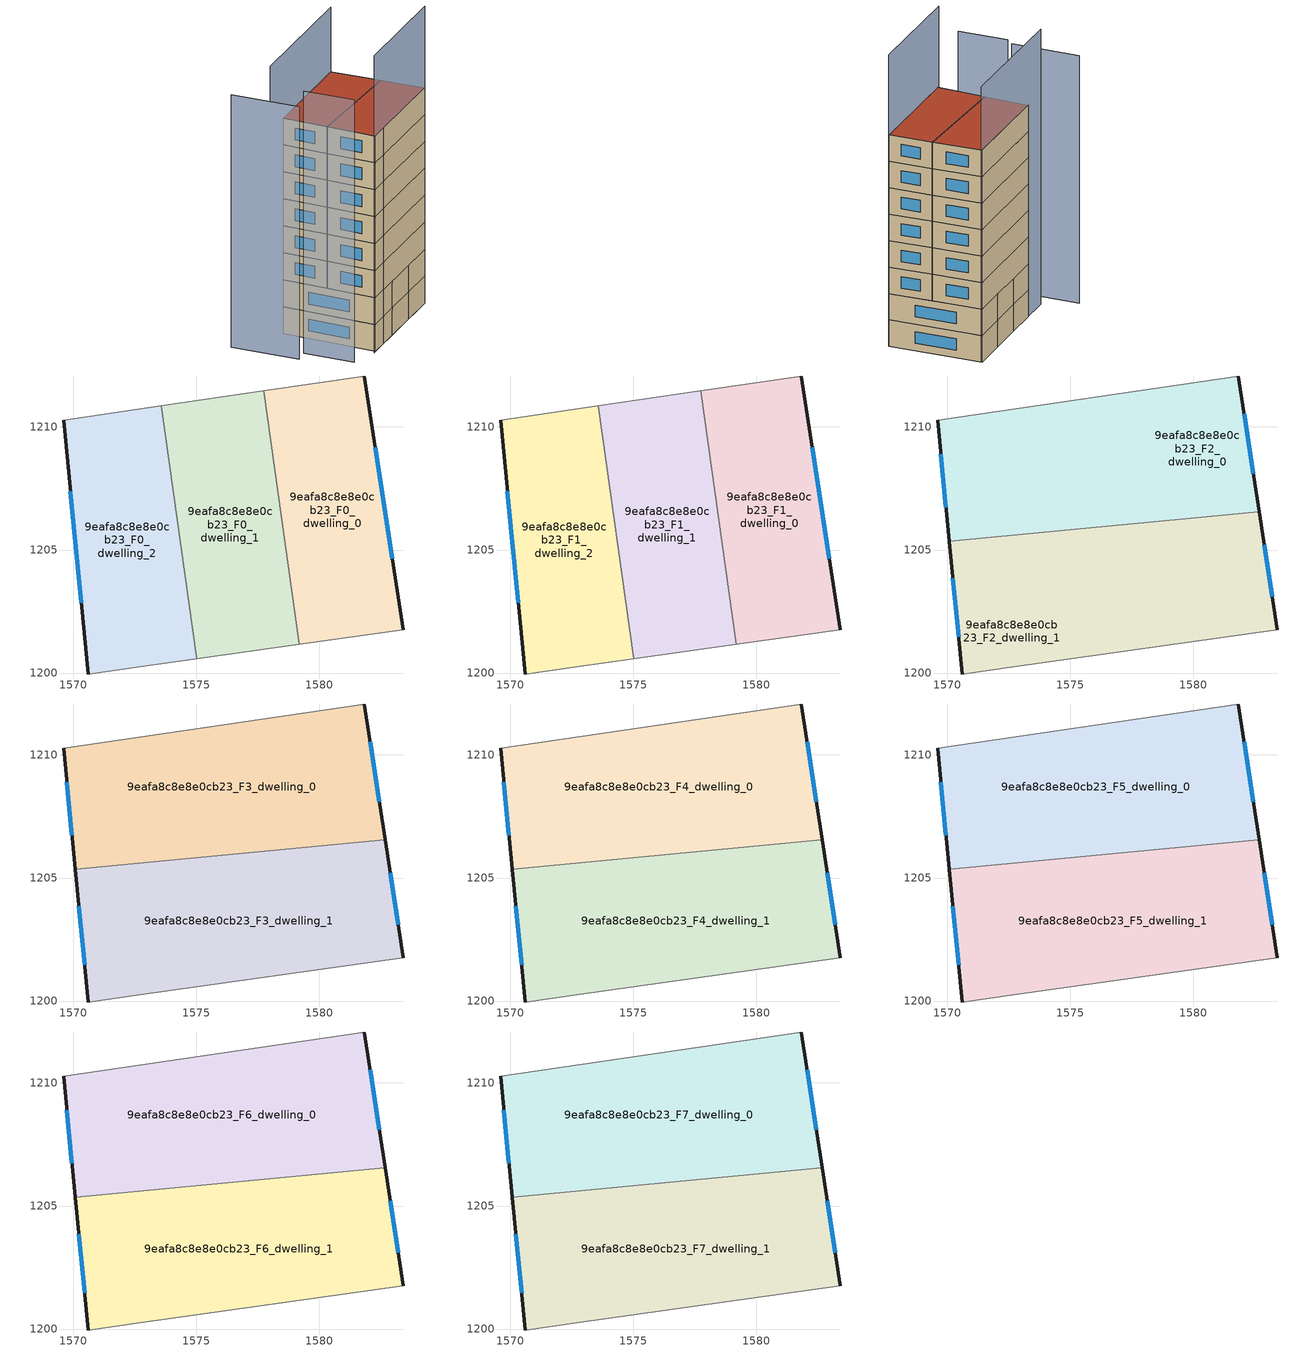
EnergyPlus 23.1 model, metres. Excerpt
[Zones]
9eafa8c8e8e0cb23_F0_dwelling_0
 floor ground (EU_floor_Construction): 1581.82,1212.07 1583.42,1201.76 1579.19,1201.17 1577.74,1211.47 z0
 wall outside (EU_wall_Construction): 1583.42,1201.76 1581.82,1212.07 z0:3
 wall adiabatic (EU_wall_Construction): 1581.82,1212.07 1577.74,1211.47 / 1579.19,1201.17 1583.42,1201.76 z0:3
 wall to 9eafa8c8e8e0cb23_F0_dwelling_1 (EU_wall_Construction): 1577.74,1211.47 1579.19,1201.17 z0:3
 window (EU_Window_Construction): 1582.97,1204.65 1582.27,1209.18 z0.84:2.16
9eafa8c8e8e0cb23_F0_dwelling_1
 floor ground (EU_floor_Construction): 1577.74,1211.47 1579.19,1201.17 1575.02,1200.58 1573.57,1210.85 z0
 wall adiabatic (EU_wall_Construction): 1575.02,1200.58 1579.19,1201.17 / 1577.74,1211.47 1573.57,1210.85 z0:3
 wall to 9eafa8c8e8e0cb23_F0_dwelling_2 (EU_wall_Construction): 1573.57,1210.85 1575.01,1200.58 z0:3
9eafa8c8e8e0cb23_F0_dwelling_2
 floor ground (EU_floor_Construction): 1573.57,1210.85 1575.02,1200.58 1572.71,1200.26 1570.61,1199.96 1569.61,1210.27 z0
 wall outside (EU_wall_Construction): 1569.61,1210.27 1570.61,1199.96 z0:3
 wall adiabatic (EU_wall_Construction): 1573.57,1210.85 1569.61,1210.27 / 1570.61,1199.96 1572.71,1200.26 1575.02,1200.58 z0:3
 window (EU_Window_Construction): 1569.89,1207.38 1570.33,1202.85 z0.84:2.16
9eafa8c8e8e0cb23_F1_dwelling_0
 floor to 9eafa8c8e8e0cb23_F0_dwelling_0 (EU_floor_Construction): 1581.82,1212.07 1583.42,1201.76 1579.19,1201.17 1577.74,1211.47 z3
 wall outside (EU_wall_Construction): 1583.42,1201.76 1581.82,1212.07 z3:6
 wall adiabatic (EU_wall_Construction): 1581.82,1212.07 1577.74,1211.47 / 1579.19,1201.17 1583.42,1201.76 z3:6
 wall to 9eafa8c8e8e0cb23_F1_dwelling_1 (EU_wall_Construction): 1577.74,1211.47 1579.19,1201.17 z3:6
 window (EU_Window_Construction): 1582.97,1204.65 1582.27,1209.18 z3.84:5.16
9eafa8c8e8e0cb23_F1_dwelling_1
 floor to 9eafa8c8e8e0cb23_F0_dwelling_1 (EU_floor_Construction): 1577.74,1211.47 1579.19,1201.17 1575.01,1200.58 1573.57,1210.85 z3
 wall adiabatic (EU_wall_Construction): 1575.02,1200.58 1579.19,1201.17 / 1577.74,1211.47 1573.57,1210.85 z3:6
 wall to 9eafa8c8e8e0cb23_F1_dwelling_2 (EU_wall_Construction): 1573.57,1210.85 1575.01,1200.58 z3:6
9eafa8c8e8e0cb23_F1_dwelling_2
 floor to 9eafa8c8e8e0cb23_F0_dwelling_2 (EU_floor_Construction): 1573.57,1210.85 1575.01,1200.58 1572.71,1200.26 1570.61,1199.96 1569.61,1210.27 z3
 wall outside (EU_wall_Construction): 1569.61,1210.27 1570.61,1199.96 z3:6
 wall adiabatic (EU_wall_Construction): 1573.57,1210.85 1569.61,1210.27 / 1570.61,1199.96 1572.71,1200.26 1575.02,1200.58 z3:6
 window (EU_Window_Construction): 1569.89,1207.38 1570.33,1202.85 z3.84:5.16
9eafa8c8e8e0cb23_F2_dwelling_0
 floor to 9eafa8c8e8e0cb23_F1_dwelling_0 (EU_floor_Construction): 1581.82,1212.07 1582.68,1206.56 1578.49,1206.16 1577.74,1211.47 z6
 floor to 9eafa8c8e8e0cb23_F1_dwelling_1 (EU_floor_Construction): 1577.74,1211.47 1578.49,1206.16 1574.29,1205.76 1573.57,1210.85 z6
 floor to 9eafa8c8e8e0cb23_F1_dwelling_2 (EU_floor_Construction): 1573.57,1210.85 1574.29,1205.76 1570.09,1205.35 1569.61,1210.27 z6
 wall outside (EU_wall_Construction): 1582.68,1206.56 1581.82,1212.07 / 1569.61,1210.27 1570.09,1205.35 z6:9
 wall adiabatic (EU_wall_Construction): 1581.82,1212.07 1569.61,1210.27 z6:9
 wall to 9eafa8c8e8e0cb23_F2_dwelling_1 (EU_wall_Construction): 1570.09,1205.35 1582.68,1206.56 z6:9
 window (EU_Window_Construction): 1582.44,1208.1 1582.06,1210.53 / 1569.75,1208.89 1569.96,1206.73 z6.84:8.16
9eafa8c8e8e0cb23_F2_dwelling_1
 floor to 9eafa8c8e8e0cb23_F1_dwelling_0 (EU_floor_Construction): 1582.68,1206.56 1583.42,1201.76 1579.19,1201.17 1578.49,1206.16 z6
 floor to 9eafa8c8e8e0cb23_F1_dwelling_1 (EU_floor_Construction): 1578.49,1206.16 1579.19,1201.17 1575.01,1200.58 1574.29,1205.76 z6
 floor to 9eafa8c8e8e0cb23_F1_dwelling_2 (EU_floor_Construction): 1574.29,1205.76 1575.01,1200.58 1572.71,1200.26 1570.61,1199.96 1570.09,1205.35 z6
 wall outside (EU_wall_Construction): 1570.09,1205.35 1570.61,1199.96 / 1583.42,1201.76 1582.68,1206.56 z6:9
 wall adiabatic (EU_wall_Construction): 1570.61,1199.96 1572.71,1200.26 1583.42,1201.76 z6:9
 window (EU_Window_Construction): 1570.24,1203.84 1570.47,1201.47 / 1583.21,1203.11 1582.89,1205.22 z6.84:8.16
9eafa8c8e8e0cb23_F3_dwelling_0
 floor to 9eafa8c8e8e0cb23_F2_dwelling_0 (EU_floor_Construction): 1581.82,1212.07 1582.68,1206.56 1570.09,1205.35 1569.61,1210.27 z9
 wall outside (EU_wall_Construction): 1582.68,1206.56 1581.82,1212.07 / 1569.61,1210.27 1570.09,1205.35 z9:12
 wall adiabatic (EU_wall_Construction): 1581.82,1212.07 1569.61,1210.27 z9:12
 wall to 9eafa8c8e8e0cb23_F3_dwelling_1 (EU_wall_Construction): 1570.09,1205.35 1582.68,1206.56 z9:12
 window (EU_Window_Construction): 1582.44,1208.1 1582.06,1210.53 / 1569.75,1208.89 1569.96,1206.73 z9.84:11.16
9eafa8c8e8e0cb23_F3_dwelling_1
 floor to 9eafa8c8e8e0cb23_F2_dwelling_1 (EU_floor_Construction): 1582.68,1206.56 1583.42,1201.76 1572.71,1200.26 1570.61,1199.96 1570.09,1205.35 z9
 wall outside (EU_wall_Construction): 1570.09,1205.35 1570.61,1199.96 / 1583.42,1201.76 1582.68,1206.56 z9:12
 wall adiabatic (EU_wall_Construction): 1570.61,1199.96 1572.71,1200.26 1583.42,1201.76 z9:12
 window (EU_Window_Construction): 1570.24,1203.84 1570.47,1201.47 / 1583.21,1203.11 1582.89,1205.22 z9.84:11.16
9eafa8c8e8e0cb23_F4_dwelling_0
 floor to 9eafa8c8e8e0cb23_F3_dwelling_0 (EU_floor_Construction): 1581.82,1212.07 1582.68,1206.56 1570.09,1205.35 1569.61,1210.27 z12
 wall outside (EU_wall_Construction): 1582.68,1206.56 1581.82,1212.07 / 1569.61,1210.27 1570.09,1205.35 z12:15
 wall adiabatic (EU_wall_Construction): 1581.82,1212.07 1569.61,1210.27 z12:15
 wall to 9eafa8c8e8e0cb23_F4_dwelling_1 (EU_wall_Construction): 1570.09,1205.35 1582.68,1206.56 z12:15
 window (EU_Window_Construction): 1582.44,1208.1 1582.06,1210.53 / 1569.75,1208.89 1569.96,1206.73 z12.84:14.16
9eafa8c8e8e0cb23_F4_dwelling_1
 floor to 9eafa8c8e8e0cb23_F3_dwelling_1 (EU_floor_Construction): 1582.68,1206.56 1583.42,1201.76 1572.71,1200.26 1570.61,1199.96 1570.09,1205.35 z12
 wall outside (EU_wall_Construction): 1570.09,1205.35 1570.61,1199.96 / 1583.42,1201.76 1582.68,1206.56 z12:15
 wall adiabatic (EU_wall_Construction): 1570.61,1199.96 1572.71,1200.26 1583.42,1201.76 z12:15
 window (EU_Window_Construction): 1570.24,1203.84 1570.47,1201.47 / 1583.21,1203.11 1582.89,1205.22 z12.84:14.16
9eafa8c8e8e0cb23_F5_dwelling_0
 floor to 9eafa8c8e8e0cb23_F4_dwelling_0 (EU_floor_Construction): 1581.82,1212.07 1582.68,1206.56 1570.09,1205.35 1569.61,1210.27 z15
 wall outside (EU_wall_Construction): 1582.68,1206.56 1581.82,1212.07 / 1569.61,1210.27 1570.09,1205.35 z15:18
 wall adiabatic (EU_wall_Construction): 1581.82,1212.07 1569.61,1210.27 z15:18
 wall to 9eafa8c8e8e0cb23_F5_dwelling_1 (EU_wall_Construction): 1570.09,1205.35 1582.68,1206.56 z15:18
 window (EU_Window_Construction): 1582.44,1208.1 1582.06,1210.53 / 1569.75,1208.89 1569.96,1206.73 z15.84:17.16
9eafa8c8e8e0cb23_F5_dwelling_1
 floor to 9eafa8c8e8e0cb23_F4_dwelling_1 (EU_floor_Construction): 1582.68,1206.56 1583.42,1201.76 1572.71,1200.26 1570.61,1199.96 1570.09,1205.35 z15
 wall outside (EU_wall_Construction): 1570.09,1205.35 1570.61,1199.96 / 1583.42,1201.76 1582.68,1206.56 z15:18
 wall adiabatic (EU_wall_Construction): 1570.61,1199.96 1572.71,1200.26 1583.42,1201.76 z15:18
 window (EU_Window_Construction): 1570.24,1203.84 1570.47,1201.47 / 1583.21,1203.11 1582.89,1205.22 z15.84:17.16
9eafa8c8e8e0cb23_F6_dwelling_0
 floor to 9eafa8c8e8e0cb23_F5_dwelling_0 (EU_floor_Construction): 1581.82,1212.07 1582.68,1206.56 1570.09,1205.35 1569.61,1210.27 z18
 wall outside (EU_wall_Construction): 1582.68,1206.56 1581.82,1212.07 / 1569.61,1210.27 1570.09,1205.35 z18:21
 wall adiabatic (EU_wall_Construction): 1581.82,1212.07 1569.61,1210.27 z18:21
 wall to 9eafa8c8e8e0cb23_F6_dwelling_1 (EU_wall_Construction): 1570.09,1205.35 1582.68,1206.56 z18:21
 window (EU_Window_Construction): 1582.44,1208.1 1582.06,1210.53 / 1569.75,1208.89 1569.96,1206.73 z18.84:20.16
9eafa8c8e8e0cb23_F6_dwelling_1
 floor to 9eafa8c8e8e0cb23_F5_dwelling_1 (EU_floor_Construction): 1582.68,1206.56 1583.42,1201.76 1572.71,1200.26 1570.61,1199.96 1570.09,1205.35 z18
 wall outside (EU_wall_Construction): 1570.09,1205.35 1570.61,1199.96 / 1583.42,1201.76 1582.68,1206.56 z18:21
 wall adiabatic (EU_wall_Construction): 1570.61,1199.96 1572.71,1200.26 1583.42,1201.76 z18:21
 window (EU_Window_Construction): 1570.24,1203.84 1570.47,1201.47 / 1583.21,1203.11 1582.89,1205.22 z18.84:20.16
9eafa8c8e8e0cb23_F7_dwelling_0
 floor to 9eafa8c8e8e0cb23_F6_dwelling_0 (EU_floor_Construction): 1581.82,1212.07 1582.68,1206.56 1570.09,1205.35 1569.61,1210.27 z21
 wall outside (EU_wall_Construction): 1582.68,1206.56 1581.82,1212.07 / 1569.61,1210.27 1570.09,1205.35 z21:24
 wall adiabatic (EU_wall_Construction): 1581.82,1212.07 1569.61,1210.27 z21:24
 wall to 9eafa8c8e8e0cb23_F7_dwelling_1 (EU_wall_Construction): 1570.09,1205.35 1582.68,1206.56 z21:24
 window (EU_Window_Construction): 1582.44,1208.1 1582.06,1210.53 / 1569.75,1208.89 1569.96,1206.73 z21.84:23.16
 roof outside (EU_roof_Construction): 1582.68,1206.56 1581.82,1212.07 1569.61,1210.27 1570.09,1205.35 z24
9eafa8c8e8e0cb23_F7_dwelling_1
 floor to 9eafa8c8e8e0cb23_F6_dwelling_1 (EU_floor_Construction): 1582.68,1206.56 1583.42,1201.76 1572.71,1200.26 1570.61,1199.96 1570.09,1205.35 z21
 wall outside (EU_wall_Construction): 1570.09,1205.35 1570.61,1199.96 / 1583.42,1201.76 1582.68,1206.56 z21:24
 wall adiabatic (EU_wall_Construction): 1570.61,1199.96 1572.71,1200.26 1583.42,1201.76 z21:24
 window (EU_Window_Construction): 1570.24,1203.84 1570.47,1201.47 / 1583.21,1203.11 1582.89,1205.22 z21.84:23.16
 roof outside (EU_roof_Construction): 1583.42,1201.76 1582.68,1206.56 1570.09,1205.35 1570.61,1199.96 1572.71,1200.26 z24
shading: 1570.28,1199.92 1583.42,1201.77 z0:33.1; 1566.49,1205.97 1567.29,1200.46 z0:29.2; 1564.03,1213.08 1565.04,1205.6 z0:28.1; 1581.87,1211.95 1566.26,1209.81 z0:31.2
[Building]
EU S2 Campaign: North Axis=0; Terrain=City; Solar Distribution=FullExterior
[Site:Location]
Lyon-Bron: Latitude=45.75; Longitude=5; Time Zone=1; Elevation=198
[SizingPeriod:WeatherFileDays]
AnnualSizingPeriod: Begin Month=1; Begin Day of Month=1; End Month=12; End Day of Month=31; Day of Week for Start Day=Monday; Use Weather File Daylight Saving Period=No; Use Weather File Rain and Snow Indicators=No
[MATERIAL]
EU_InternalMass_Material: Roughness=MediumRough; Thickness=0.1; Conductivity=1; Density=1800; Specific Heat=900; Thermal Absorptance=0.9; Solar Absorptance=0.7; Visible Absorptance=0.7
[MATERIAL:NOMASS] Roughness=MediumRough; Thermal Absorptance=0.9; Solar Absorptance=0.7; Visible Absorptance=0.7
Name | Thermal Resistance
EU_wall_NoMass | 0.776494
EU_roof_NoMass | 0.486893
EU_floor_NoMass | 0.421597
[WINDOWMATERIAL:SIMPLEGLAZINGSYSTEM]
EU_Window_SimpleGlazing: UFactor=4.24961; Solar Heat Gain Coefficient=0.83; Visible Transmittance=0.83
[CONSTRUCTION]
EU_wall_Construction: EU_wall_NoMass
EU_roof_Construction: EU_roof_NoMass
EU_floor_Construction: EU_floor_NoMass
EU_Window_Construction: EU_Window_SimpleGlazing
EU_InternalMass_Construction: EU_InternalMass_Material
[ZONE] Type=1; Multiplier=1; Ceiling Height=autocalculate; Floor Area=autocalculate; Part of Total Floor Area=Yes
Name | Volume
9eafa8c8e8e0cb23_F0_dwelling_0; 9eafa8c8e8e0cb23_F1_dwelling_0 | 131.25
9eafa8c8e8e0cb23_F2_dwelling_0 | 196.882
9eafa8c8e8e0cb23_F3_dwelling_0; 9eafa8c8e8e0cb23_F4_dwelling_0; 9eafa8c8e8e0cb23_F5_dwelling_0; 9eafa8c8e8e0cb23_F6_dwelling_0; 9eafa8c8e8e0cb23_F7_dwelling_0 | 196.889
9eafa8c8e8e0cb23_F0_dwelling_1; 9eafa8c8e8e0cb23_F1_dwelling_1 | 131.262
9eafa8c8e8e0cb23_F2_dwelling_1 | 196.876
9eafa8c8e8e0cb23_F3_dwelling_1; 9eafa8c8e8e0cb23_F4_dwelling_1; 9eafa8c8e8e0cb23_F5_dwelling_1; 9eafa8c8e8e0cb23_F6_dwelling_1; 9eafa8c8e8e0cb23_F7_dwelling_1 | 196.883
9eafa8c8e8e0cb23_F0_dwelling_2 | 131.249
9eafa8c8e8e0cb23_F1_dwelling_2 | 131.248
[INTERNALMASS] Construction=EU_InternalMass_Construction
Name | Zone or ZoneList | Surface Area
9eafa8c8e8e0cb23_F0_dwelling_0_EU_InternalMass | 9eafa8c8e8e0cb23_F0_dwelling_0 | 43.7498
9eafa8c8e8e0cb23_F0_dwelling_1_EU_InternalMass | 9eafa8c8e8e0cb23_F0_dwelling_1 | 43.7541
9eafa8c8e8e0cb23_F0_dwelling_2_EU_InternalMass | 9eafa8c8e8e0cb23_F0_dwelling_2 | 43.7494
9eafa8c8e8e0cb23_F1_dwelling_0_EU_InternalMass | 9eafa8c8e8e0cb23_F1_dwelling_0 | 43.7498
9eafa8c8e8e0cb23_F1_dwelling_1_EU_InternalMass | 9eafa8c8e8e0cb23_F1_dwelling_1 | 43.7541
9eafa8c8e8e0cb23_F1_dwelling_2_EU_InternalMass | 9eafa8c8e8e0cb23_F1_dwelling_2 | 43.7494
9eafa8c8e8e0cb23_F2_dwelling_0_EU_InternalMass | 9eafa8c8e8e0cb23_F2_dwelling_0 | 65.6296
9eafa8c8e8e0cb23_F2_dwelling_1_EU_InternalMass | 9eafa8c8e8e0cb23_F2_dwelling_1 | 65.6277
9eafa8c8e8e0cb23_F3_dwelling_0_EU_InternalMass | 9eafa8c8e8e0cb23_F3_dwelling_0 | 65.6296
9eafa8c8e8e0cb23_F3_dwelling_1_EU_InternalMass | 9eafa8c8e8e0cb23_F3_dwelling_1 | 65.6277
9eafa8c8e8e0cb23_F4_dwelling_0_EU_InternalMass | 9eafa8c8e8e0cb23_F4_dwelling_0 | 65.6296
9eafa8c8e8e0cb23_F4_dwelling_1_EU_InternalMass | 9eafa8c8e8e0cb23_F4_dwelling_1 | 65.6277
9eafa8c8e8e0cb23_F5_dwelling_0_EU_InternalMass | 9eafa8c8e8e0cb23_F5_dwelling_0 | 65.6296
9eafa8c8e8e0cb23_F5_dwelling_1_EU_InternalMass | 9eafa8c8e8e0cb23_F5_dwelling_1 | 65.6277
9eafa8c8e8e0cb23_F6_dwelling_0_EU_InternalMass | 9eafa8c8e8e0cb23_F6_dwelling_0 | 65.6296
9eafa8c8e8e0cb23_F6_dwelling_1_EU_InternalMass | 9eafa8c8e8e0cb23_F6_dwelling_1 | 65.6277
9eafa8c8e8e0cb23_F7_dwelling_0_EU_InternalMass | 9eafa8c8e8e0cb23_F7_dwelling_0 | 65.6296
9eafa8c8e8e0cb23_F7_dwelling_1_EU_InternalMass | 9eafa8c8e8e0cb23_F7_dwelling_1 | 65.6277
[OTHEREQUIPMENT] Fuel Type=Electricity; Design Level Calculation Method=Watts/Area; Power per Zone Floor Area=1; Fraction Latent=0; Fraction Radiant=0; Fraction Lost=0; Carbon Dioxide Generation Rate=0; EndUse Subcategory=EU_Step8_InternalGains
Name | Zone or ZoneList or Space or SpaceList | Schedule
EU_Step8_InternalGain_9eafa8c8e8e0cb23_F0_dwelling_0_f000 | 9eafa8c8e8e0cb23_F0_dwelling_0 | EU_Step8_GainSchedule_9eafa8c8e8e0cb23_F0_dwelling_0_f000
EU_Step8_InternalGain_9eafa8c8e8e0cb23_F0_dwelling_1_f000 | 9eafa8c8e8e0cb23_F0_dwelling_1 | EU_Step8_GainSchedule_9eafa8c8e8e0cb23_F0_dwelling_1_f000
EU_Step8_InternalGain_9eafa8c8e8e0cb23_F0_dwelling_2_f000 | 9eafa8c8e8e0cb23_F0_dwelling_2 | EU_Step8_GainSchedule_9eafa8c8e8e0cb23_F0_dwelling_2_f000
EU_Step8_InternalGain_9eafa8c8e8e0cb23_F1_dwelling_0_f000 | 9eafa8c8e8e0cb23_F1_dwelling_0 | EU_Step8_GainSchedule_9eafa8c8e8e0cb23_F1_dwelling_0_f000
EU_Step8_InternalGain_9eafa8c8e8e0cb23_F1_dwelling_1_f000 | 9eafa8c8e8e0cb23_F1_dwelling_1 | EU_Step8_GainSchedule_9eafa8c8e8e0cb23_F1_dwelling_1_f000
EU_Step8_InternalGain_9eafa8c8e8e0cb23_F1_dwelling_2_f000 | 9eafa8c8e8e0cb23_F1_dwelling_2 | EU_Step8_GainSchedule_9eafa8c8e8e0cb23_F1_dwelling_2_f000
EU_Step8_InternalGain_9eafa8c8e8e0cb23_F2_dwelling_0_f000 | 9eafa8c8e8e0cb23_F2_dwelling_0 | EU_Step8_GainSchedule_9eafa8c8e8e0cb23_F2_dwelling_0_f000
EU_Step8_InternalGain_9eafa8c8e8e0cb23_F2_dwelling_1_f000 | 9eafa8c8e8e0cb23_F2_dwelling_1 | EU_Step8_GainSchedule_9eafa8c8e8e0cb23_F2_dwelling_1_f000
EU_Step8_InternalGain_9eafa8c8e8e0cb23_F3_dwelling_0_f000 | 9eafa8c8e8e0cb23_F3_dwelling_0 | EU_Step8_GainSchedule_9eafa8c8e8e0cb23_F3_dwelling_0_f000
EU_Step8_InternalGain_9eafa8c8e8e0cb23_F3_dwelling_1_f000 | 9eafa8c8e8e0cb23_F3_dwelling_1 | EU_Step8_GainSchedule_9eafa8c8e8e0cb23_F3_dwelling_1_f000
EU_Step8_InternalGain_9eafa8c8e8e0cb23_F4_dwelling_0_f000 | 9eafa8c8e8e0cb23_F4_dwelling_0 | EU_Step8_GainSchedule_9eafa8c8e8e0cb23_F4_dwelling_0_f000
EU_Step8_InternalGain_9eafa8c8e8e0cb23_F4_dwelling_1_f000 | 9eafa8c8e8e0cb23_F4_dwelling_1 | EU_Step8_GainSchedule_9eafa8c8e8e0cb23_F4_dwelling_1_f000
EU_Step8_InternalGain_9eafa8c8e8e0cb23_F5_dwelling_0_f000 | 9eafa8c8e8e0cb23_F5_dwelling_0 | EU_Step8_GainSchedule_9eafa8c8e8e0cb23_F5_dwelling_0_f000
EU_Step8_InternalGain_9eafa8c8e8e0cb23_F5_dwelling_1_f000 | 9eafa8c8e8e0cb23_F5_dwelling_1 | EU_Step8_GainSchedule_9eafa8c8e8e0cb23_F5_dwelling_1_f000
EU_Step8_InternalGain_9eafa8c8e8e0cb23_F6_dwelling_0_f000 | 9eafa8c8e8e0cb23_F6_dwelling_0 | EU_Step8_GainSchedule_9eafa8c8e8e0cb23_F6_dwelling_0_f000
EU_Step8_InternalGain_9eafa8c8e8e0cb23_F6_dwelling_1_f000 | 9eafa8c8e8e0cb23_F6_dwelling_1 | EU_Step8_GainSchedule_9eafa8c8e8e0cb23_F6_dwelling_1_f000
EU_Step8_InternalGain_9eafa8c8e8e0cb23_F7_dwelling_0_f000 | 9eafa8c8e8e0cb23_F7_dwelling_0 | EU_Step8_GainSchedule_9eafa8c8e8e0cb23_F7_dwelling_0_f000
EU_Step8_InternalGain_9eafa8c8e8e0cb23_F7_dwelling_1_f000 | 9eafa8c8e8e0cb23_F7_dwelling_1 | EU_Step8_GainSchedule_9eafa8c8e8e0cb23_F7_dwelling_1_f000
[ZONEVENTILATION:DESIGNFLOWRATE] Schedule=EU_AlwaysOn; Design Flow Rate Calculation Method=AirChanges/Hour; Air Changes per Hour=0.693814; Ventilation Type=Natural; Fan Pressure Rise=0; Fan Total Efficiency=1; Constant Term Coefficient=1; Temperature Term Coefficient=0; Velocity Term Coefficient=0; Velocity Squared Term Coefficient=0; Minimum Indoor Temperature=-100; Maximum Indoor Temperature=100; Delta Temperature=-100; Minimum Outdoor Temperature=-100; Maximum Outdoor Temperature=100; Maximum Wind Speed=40
Name | Zone or ZoneList or Space or SpaceList
EU_ConstantAir_9eafa8c8e8e0cb23_F0_dwelling_0 | 9eafa8c8e8e0cb23_F0_dwelling_0
EU_ConstantAir_9eafa8c8e8e0cb23_F0_dwelling_1 | 9eafa8c8e8e0cb23_F0_dwelling_1
EU_ConstantAir_9eafa8c8e8e0cb23_F0_dwelling_2 | 9eafa8c8e8e0cb23_F0_dwelling_2
EU_ConstantAir_9eafa8c8e8e0cb23_F1_dwelling_0 | 9eafa8c8e8e0cb23_F1_dwelling_0
EU_ConstantAir_9eafa8c8e8e0cb23_F1_dwelling_1 | 9eafa8c8e8e0cb23_F1_dwelling_1
EU_ConstantAir_9eafa8c8e8e0cb23_F1_dwelling_2 | 9eafa8c8e8e0cb23_F1_dwelling_2
EU_ConstantAir_9eafa8c8e8e0cb23_F2_dwelling_0 | 9eafa8c8e8e0cb23_F2_dwelling_0
EU_ConstantAir_9eafa8c8e8e0cb23_F2_dwelling_1 | 9eafa8c8e8e0cb23_F2_dwelling_1
EU_ConstantAir_9eafa8c8e8e0cb23_F3_dwelling_0 | 9eafa8c8e8e0cb23_F3_dwelling_0
EU_ConstantAir_9eafa8c8e8e0cb23_F3_dwelling_1 | 9eafa8c8e8e0cb23_F3_dwelling_1
EU_ConstantAir_9eafa8c8e8e0cb23_F4_dwelling_0 | 9eafa8c8e8e0cb23_F4_dwelling_0
EU_ConstantAir_9eafa8c8e8e0cb23_F4_dwelling_1 | 9eafa8c8e8e0cb23_F4_dwelling_1
EU_ConstantAir_9eafa8c8e8e0cb23_F5_dwelling_0 | 9eafa8c8e8e0cb23_F5_dwelling_0
EU_ConstantAir_9eafa8c8e8e0cb23_F5_dwelling_1 | 9eafa8c8e8e0cb23_F5_dwelling_1
EU_ConstantAir_9eafa8c8e8e0cb23_F6_dwelling_0 | 9eafa8c8e8e0cb23_F6_dwelling_0
EU_ConstantAir_9eafa8c8e8e0cb23_F6_dwelling_1 | 9eafa8c8e8e0cb23_F6_dwelling_1
EU_ConstantAir_9eafa8c8e8e0cb23_F7_dwelling_0 | 9eafa8c8e8e0cb23_F7_dwelling_0
EU_ConstantAir_9eafa8c8e8e0cb23_F7_dwelling_1 | 9eafa8c8e8e0cb23_F7_dwelling_1
[HVACTEMPLATE:THERMOSTAT] Constant Heating Setpoint=20; Constant Cooling Setpoint=50
EU_HeatOnly_9eafa8c8e8e0cb23_F0_dwelling_0; EU_HeatOnly_9eafa8c8e8e0cb23_F0_dwelling_1; EU_HeatOnly_9eafa8c8e8e0cb23_F0_dwelling_2; EU_HeatOnly_9eafa8c8e8e0cb23_F1_dwelling_0; EU_HeatOnly_9eafa8c8e8e0cb23_F1_dwelling_1; EU_HeatOnly_9eafa8c8e8e0cb23_F1_dwelling_2; EU_HeatOnly_9eafa8c8e8e0cb23_F2_dwelling_0; EU_HeatOnly_9eafa8c8e8e0cb23_F2_dwelling_1; EU_HeatOnly_9eafa8c8e8e0cb23_F3_dwelling_0; EU_HeatOnly_9eafa8c8e8e0cb23_F3_dwelling_1; EU_HeatOnly_9eafa8c8e8e0cb23_F4_dwelling_0; EU_HeatOnly_9eafa8c8e8e0cb23_F4_dwelling_1; EU_HeatOnly_9eafa8c8e8e0cb23_F5_dwelling_0; EU_HeatOnly_9eafa8c8e8e0cb23_F5_dwelling_1; EU_HeatOnly_9eafa8c8e8e0cb23_F6_dwelling_0; EU_HeatOnly_9eafa8c8e8e0cb23_F6_dwelling_1; EU_HeatOnly_9eafa8c8e8e0cb23_F7_dwelling_0; EU_HeatOnly_9eafa8c8e8e0cb23_F7_dwelling_1
[HVACTEMPLATE:ZONE:IDEALLOADSAIRSYSTEM] System Availability Schedule=EU_AlwaysOn; Maximum Heating Supply Air Temperature=50; Minimum Cooling Supply Air Temperature=13; Maximum Heating Supply Air Humidity Ratio=0.0156; Minimum Cooling Supply Air Humidity Ratio=0.0077; Heating Limit=NoLimit; Cooling Limit=NoLimit; Heating Availability Schedule=EU_AlwaysOn; Cooling Availability Schedule=EU_CoolingOff; Dehumidification Control Type=ConstantSensibleHeatRatio; Cooling Sensible Heat Ratio=0.7; Dehumidification Setpoint=60; Humidification Control Type=None; Humidification Setpoint=30; Outdoor Air Method=None; Outdoor Air Flow Rate per Person=0.00944; Outdoor Air Flow Rate per Zone Floor Area=0; Outdoor Air Flow Rate per Zone=0; Demand Controlled Ventilation Type=None; Outdoor Air Economizer Type=NoEconomizer; Heat Recovery Type=None; Sensible Heat Recovery Effectiveness=0.7; Latent Heat Recovery Effectiveness=0.65
Name | Template Thermostat
9eafa8c8e8e0cb23_F0_dwelling_0 | EU_HeatOnly_9eafa8c8e8e0cb23_F0_dwelling_0
9eafa8c8e8e0cb23_F0_dwelling_1 | EU_HeatOnly_9eafa8c8e8e0cb23_F0_dwelling_1
9eafa8c8e8e0cb23_F0_dwelling_2 | EU_HeatOnly_9eafa8c8e8e0cb23_F0_dwelling_2
9eafa8c8e8e0cb23_F1_dwelling_0 | EU_HeatOnly_9eafa8c8e8e0cb23_F1_dwelling_0
9eafa8c8e8e0cb23_F1_dwelling_1 | EU_HeatOnly_9eafa8c8e8e0cb23_F1_dwelling_1
9eafa8c8e8e0cb23_F1_dwelling_2 | EU_HeatOnly_9eafa8c8e8e0cb23_F1_dwelling_2
9eafa8c8e8e0cb23_F2_dwelling_0 | EU_HeatOnly_9eafa8c8e8e0cb23_F2_dwelling_0
9eafa8c8e8e0cb23_F2_dwelling_1 | EU_HeatOnly_9eafa8c8e8e0cb23_F2_dwelling_1
9eafa8c8e8e0cb23_F3_dwelling_0 | EU_HeatOnly_9eafa8c8e8e0cb23_F3_dwelling_0
9eafa8c8e8e0cb23_F3_dwelling_1 | EU_HeatOnly_9eafa8c8e8e0cb23_F3_dwelling_1
9eafa8c8e8e0cb23_F4_dwelling_0 | EU_HeatOnly_9eafa8c8e8e0cb23_F4_dwelling_0
9eafa8c8e8e0cb23_F4_dwelling_1 | EU_HeatOnly_9eafa8c8e8e0cb23_F4_dwelling_1
9eafa8c8e8e0cb23_F5_dwelling_0 | EU_HeatOnly_9eafa8c8e8e0cb23_F5_dwelling_0
9eafa8c8e8e0cb23_F5_dwelling_1 | EU_HeatOnly_9eafa8c8e8e0cb23_F5_dwelling_1
9eafa8c8e8e0cb23_F6_dwelling_0 | EU_HeatOnly_9eafa8c8e8e0cb23_F6_dwelling_0
9eafa8c8e8e0cb23_F6_dwelling_1 | EU_HeatOnly_9eafa8c8e8e0cb23_F6_dwelling_1
9eafa8c8e8e0cb23_F7_dwelling_0 | EU_HeatOnly_9eafa8c8e8e0cb23_F7_dwelling_0
9eafa8c8e8e0cb23_F7_dwelling_1 | EU_HeatOnly_9eafa8c8e8e0cb23_F7_dwelling_1
[SIZING:ZONE] Zone Cooling Design Supply Air Temperature Input Method=SupplyAirTemperature; Zone Cooling Design Supply Air Temperature=13; Zone Heating Design Supply Air Temperature Input Method=SupplyAirTemperature; Zone Heating Design Supply Air Temperature=50; Zone Cooling Design Supply Air Humidity Ratio=0.008; Zone Heating Design Supply Air Humidity Ratio=0.008; Cooling Design Air Flow Method=DesignDay; Cooling Design Air Flow Rate=0; Cooling Minimum Air Flow per Zone Floor Area=0.000762; Cooling Minimum Air Flow=0; Cooling Minimum Air Flow Fraction=0.2; Heating Design Air Flow Method=DesignDay; Heating Design Air Flow Rate=0; Heating Maximum Air Flow per Zone Floor Area=0.002032; Heating Maximum Air Flow=0.141576; Heating Maximum Air Flow Fraction=0.3; Account for Dedicated Outdoor Air System=No; Dedicated Outdoor Air System Control Strategy=NeutralSupplyAir; Dedicated Outdoor Air Low Setpoint Temperature for Design=autosize; Dedicated Outdoor Air High Setpoint Temperature for Design=autosize; Zone Load Sizing Method=Sensible Load Only No Latent Load; Zone Latent Cooling Design Supply Air Humidity Ratio Input Method=HumidityRatioDifference; Zone Cooling Design Supply Air Humidity Ratio Difference=0.005; Zone Latent Heating Design Supply Air Humidity Ratio Input Method=HumidityRatioDifference; Zone Humidification Design Supply Air Humidity Ratio Difference=0.005
9eafa8c8e8e0cb23_F0_dwelling_0; 9eafa8c8e8e0cb23_F0_dwelling_1; 9eafa8c8e8e0cb23_F0_dwelling_2; 9eafa8c8e8e0cb23_F1_dwelling_0; 9eafa8c8e8e0cb23_F1_dwelling_1; 9eafa8c8e8e0cb23_F1_dwelling_2; 9eafa8c8e8e0cb23_F2_dwelling_0; 9eafa8c8e8e0cb23_F2_dwelling_1; 9eafa8c8e8e0cb23_F3_dwelling_0; 9eafa8c8e8e0cb23_F3_dwelling_1; 9eafa8c8e8e0cb23_F4_dwelling_0; 9eafa8c8e8e0cb23_F4_dwelling_1; 9eafa8c8e8e0cb23_F5_dwelling_0; 9eafa8c8e8e0cb23_F5_dwelling_1; 9eafa8c8e8e0cb23_F6_dwelling_0; 9eafa8c8e8e0cb23_F6_dwelling_1; 9eafa8c8e8e0cb23_F7_dwelling_0; 9eafa8c8e8e0cb23_F7_dwelling_1
[SCHEDULE:CONSTANT]
Name | Hourly Value
EU_AlwaysOn | 1
EU_CoolingOff | 0
[SCHEDULE:FILE] Column Number=1; Rows to Skip at Top=0; Number of Hours of Data=8760; Column Separator=Comma; Interpolate to Timestep=No; Minutes per Item=60; Adjust Schedule for Daylight Savings=Yes
Name | File
EU_Step8_GainSchedule_9eafa8c8e8e0cb23_F0_dwelling_0_f000 | ../../schedules/9eafa8c8e8e0cb23/9eafa8c8e8e0cb23_F0_dwelling_0_f000_gain.csv
EU_Step8_GainSchedule_9eafa8c8e8e0cb23_F0_dwelling_1_f000 | ../../schedules/9eafa8c8e8e0cb23/9eafa8c8e8e0cb23_F0_dwelling_1_f000_gain.csv
EU_Step8_GainSchedule_9eafa8c8e8e0cb23_F0_dwelling_2_f000 | ../../schedules/9eafa8c8e8e0cb23/9eafa8c8e8e0cb23_F0_dwelling_2_f000_gain.csv
EU_Step8_GainSchedule_9eafa8c8e8e0cb23_F1_dwelling_0_f000 | ../../schedules/9eafa8c8e8e0cb23/9eafa8c8e8e0cb23_F1_dwelling_0_f000_gain.csv
EU_Step8_GainSchedule_9eafa8c8e8e0cb23_F1_dwelling_1_f000 | ../../schedules/9eafa8c8e8e0cb23/9eafa8c8e8e0cb23_F1_dwelling_1_f000_gain.csv
EU_Step8_GainSchedule_9eafa8c8e8e0cb23_F1_dwelling_2_f000 | ../../schedules/9eafa8c8e8e0cb23/9eafa8c8e8e0cb23_F1_dwelling_2_f000_gain.csv
EU_Step8_GainSchedule_9eafa8c8e8e0cb23_F2_dwelling_0_f000 | ../../schedules/9eafa8c8e8e0cb23/9eafa8c8e8e0cb23_F2_dwelling_0_f000_gain.csv
EU_Step8_GainSchedule_9eafa8c8e8e0cb23_F2_dwelling_1_f000 | ../../schedules/9eafa8c8e8e0cb23/9eafa8c8e8e0cb23_F2_dwelling_1_f000_gain.csv
EU_Step8_GainSchedule_9eafa8c8e8e0cb23_F3_dwelling_0_f000 | ../../schedules/9eafa8c8e8e0cb23/9eafa8c8e8e0cb23_F3_dwelling_0_f000_gain.csv
EU_Step8_GainSchedule_9eafa8c8e8e0cb23_F3_dwelling_1_f000 | ../../schedules/9eafa8c8e8e0cb23/9eafa8c8e8e0cb23_F3_dwelling_1_f000_gain.csv
EU_Step8_GainSchedule_9eafa8c8e8e0cb23_F4_dwelling_0_f000 | ../../schedules/9eafa8c8e8e0cb23/9eafa8c8e8e0cb23_F4_dwelling_0_f000_gain.csv
EU_Step8_GainSchedule_9eafa8c8e8e0cb23_F4_dwelling_1_f000 | ../../schedules/9eafa8c8e8e0cb23/9eafa8c8e8e0cb23_F4_dwelling_1_f000_gain.csv
EU_Step8_GainSchedule_9eafa8c8e8e0cb23_F5_dwelling_0_f000 | ../../schedules/9eafa8c8e8e0cb23/9eafa8c8e8e0cb23_F5_dwelling_0_f000_gain.csv
EU_Step8_GainSchedule_9eafa8c8e8e0cb23_F5_dwelling_1_f000 | ../../schedules/9eafa8c8e8e0cb23/9eafa8c8e8e0cb23_F5_dwelling_1_f000_gain.csv
EU_Step8_GainSchedule_9eafa8c8e8e0cb23_F6_dwelling_0_f000 | ../../schedules/9eafa8c8e8e0cb23/9eafa8c8e8e0cb23_F6_dwelling_0_f000_gain.csv
EU_Step8_GainSchedule_9eafa8c8e8e0cb23_F6_dwelling_1_f000 | ../../schedules/9eafa8c8e8e0cb23/9eafa8c8e8e0cb23_F6_dwelling_1_f000_gain.csv
EU_Step8_GainSchedule_9eafa8c8e8e0cb23_F7_dwelling_0_f000 | ../../schedules/9eafa8c8e8e0cb23/9eafa8c8e8e0cb23_F7_dwelling_0_f000_gain.csv
EU_Step8_GainSchedule_9eafa8c8e8e0cb23_F7_dwelling_1_f000 | ../../schedules/9eafa8c8e8e0cb23/9eafa8c8e8e0cb23_F7_dwelling_1_f000_gain.csv
